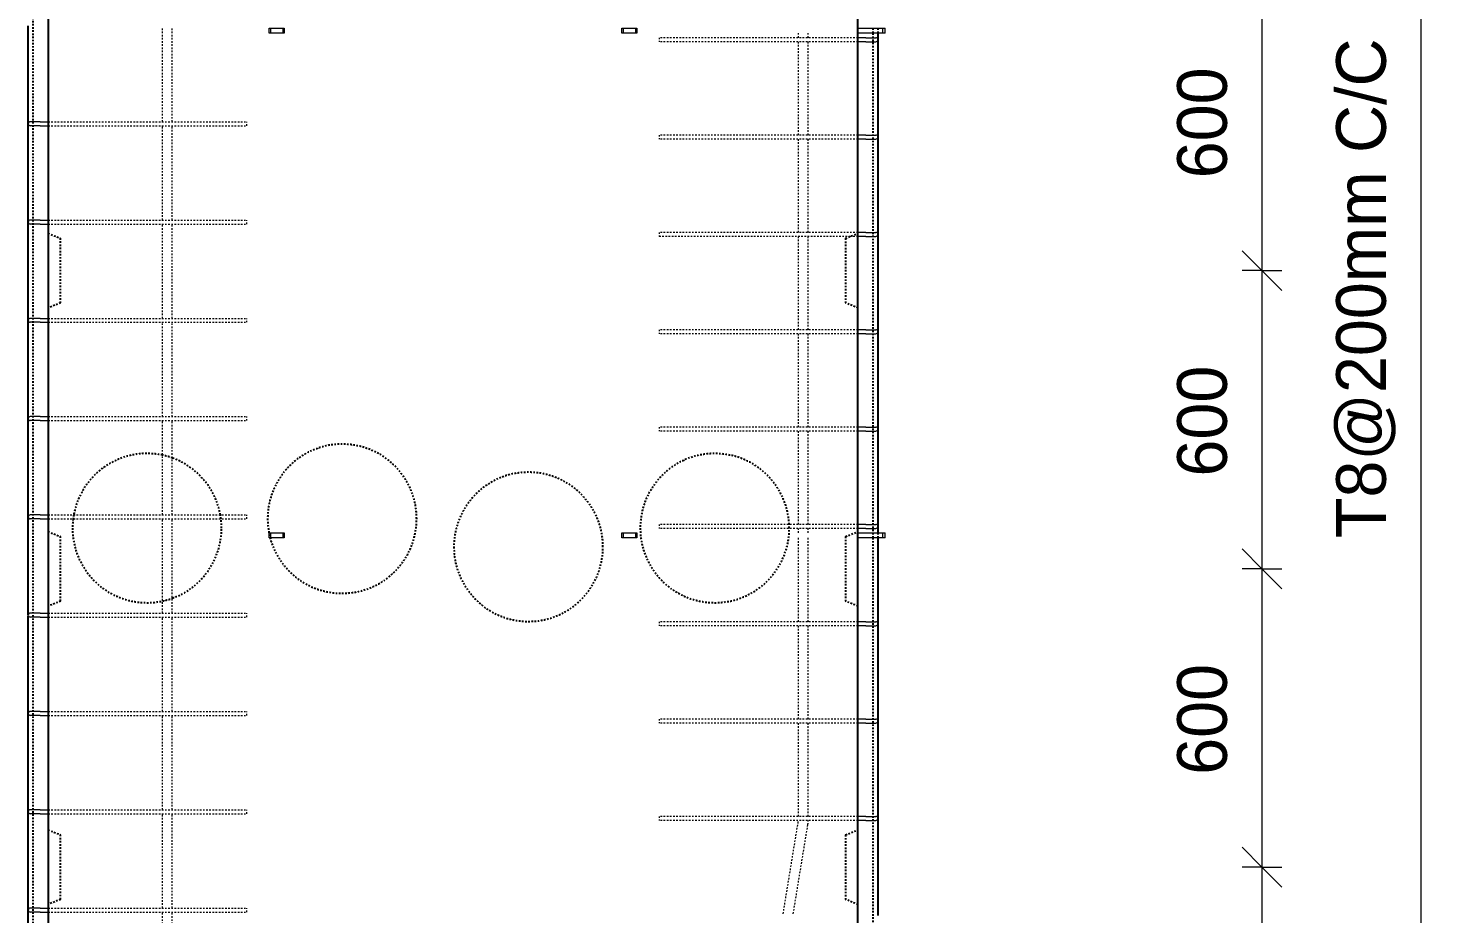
# Model space of a CAD drawing. Header units: millimetres. Extents: x -981 to 10210, y -2138 to 7756.
# Drawn here: x 2609 to 5452, y -116 to 1665 of the extents above; entities that cross this region are included whole.
import ezdxf

# ---------------------------------------------------------------- set-up
doc = ezdxf.new("R2010")
doc.units = ezdxf.units.MM
doc.linetypes.add('Dash', pattern=[6.36, 3.18, -3.18])
for name, color, linetype, lineweight in [('A-ANNO-DIMS', 211, 'Continuous', 9), ('A-ANNO-DIMS-40', 211, 'Continuous', 9), ('A-GENM', 13, 'Continuous', 18), ('A-WALL', 113, 'Continuous', 25), ('A-WALL-HDLN', 110, 'Dash', 25), ('S-RBAR', 171, 'Continuous', 18)]:
    doc.layers.add(name, color=color, linetype=linetype, lineweight=lineweight)
doc.styles.add('Nirmala UI Semilight', font='NirmalaS.ttf', dxfattribs={"height": 100})
doc.dimstyles.new('Arrow_Filled_-_2_5_NI_UI', dxfattribs={"dimscale": 304.8, "dimtxt": 104.736395, "dimasz": 0.262467, "dimexe": 0.131234, "dimexo": 0.0625, "dimgap": 0.131234, "dimtad": 1, "dimdec": 0, "dimzin": 0, "dimdsep": 46, "dimtxsty": 'Nirmala UI Semilight', "dimblk1": 'OBLIQUE', "dimblk2": 'OBLIQUE', "dimsah": 1, "dimcen": 0.09, "dimazin": 0, "dimtfac": 1, "dimtdec": 4, "dimtix": 1, "dimtmove": 0, "dimatfit": 3, "dimfxl": 0.131234, "dimfxlon": 1, "dimtvp": 1, "dimtolj": 1, "dimtzin": 0, "dimarcsym": 2})

# ---------------------------------------------------------------- blocks, each defined once
blk = doc.blocks.new('RR spread anchor face based - RR-SA-2_5-150-1726819-Elevation Front')
at = {"layer": 'A-GENM'}
for p, q in [((3093.8, 3140), (3096.3, 3140)), ((3093.8, 3130), (3093.8, 3140)), ((3096.3, 3130), (3093.8, 3130)), ((3096.3, 3140), (3121.3, 3140)), ((3096.3, 3140), (3096.3, 3130)), ((3121.3, 3130), (3096.3, 3130)), ((3121.3, 3140), (3123.8, 3140)), ((3121.3, 3140), (3121.3, 3130)), ((3123.8, 3130), (3121.3, 3130)), ((3123.8, 3140), (3123.8, 3130))]:
    blk.add_line(p, q, dxfattribs=at)
blk = doc.blocks.new('RR spread anchor face based - RR-SA-3_0-200-1726827-Elevation Front')
at = {"layer": 'A-GENM'}
for p, q in [((4278.8, 3140), (4328.8, 3140)), ((4328.8, 3130), (4278.8, 3130)), ((4328.8, 3140), (4333.8, 3140)), ((4328.8, 3130), (4328.8, 3140)), ((4333.8, 3130), (4328.8, 3130)), ((4333.8, 3130), (4333.8, 3140))]:
    blk.add_line(p, q, dxfattribs=at)
blk = doc.blocks.new('DIMBLOCK31-Elevation Front')
at = {"layer": 'A-ANNO-DIMS-40'}
for p, q in [((5411.8, 3600), (5371.8, 3640)), ((5411.8, 3600), (5371.8, 3600)), ((5411.8, 3600), (5411.8, -1295)), ((5411.8, 3600), (5451.8, 3560)), ((5411.8, 3600), (5451.8, 3600)), ((5411.8, -1295), (5371.8, -1255)), ((5411.8, -1295), (5371.8, -1295)), ((5411.8, -1295), (5451.8, -1335)), ((5411.8, -1295), (5451.8, -1295))]:
    blk.add_line(p, q, dxfattribs=at)
at = {"layer": 'A-ANNO-DIMS-40', "color": 0, "insert": (5241.3, 639.3), "char_height": 100, "width": 1231.7, "attachment_point": 1, "rotation": 90, "line_spacing_factor": 1.142579, "style": 'Nirmala UI Semilight'}
blk.add_mtext('T8@200mm C/C', dxfattribs=at)
blk = doc.blocks.new('_Oblique')
at = {"color": 0, "linetype": 'ByBlock', "lineweight": -2}
blk.add_line((-0.5, -0.5), (0.5, 0.5), dxfattribs=at)
blk = doc.blocks.new('DIMBLOCK37-Elevation Front')
at = {"layer": 'A-ANNO-DIMS-40'}
for p, q in [((5091.8, 1777.5), (5051.8, 1817.5)), ((5091.8, 1777.5), (5051.8, 1777.5)), ((5091.8, 1777.5), (5091.8, 1177.5)), ((5091.8, 1777.5), (5131.8, 1737.5)), ((5091.8, 1777.5), (5131.8, 1777.5)), ((5091.8, 1177.5), (5051.8, 1217.5)), ((5091.8, 1177.5), (5051.8, 1177.5)), ((5091.8, 1177.5), (5131.8, 1137.5)), ((5091.8, 1177.5), (5131.8, 1177.5))]:
    blk.add_line(p, q, dxfattribs=at)
at = {"layer": 'A-ANNO-DIMS-40', "color": 0, "insert": (4921.3, 1363.2), "char_height": 100, "width": 274.219, "attachment_point": 1, "rotation": 90, "line_spacing_factor": 1.142579, "style": 'Nirmala UI Semilight'}
blk.add_mtext('600', dxfattribs=at)
blk = doc.blocks.new('DIMBLOCK38-Elevation Front')
at = {"layer": 'A-ANNO-DIMS-40'}
for p, q in [((5091.8, 1177.5), (5051.8, 1217.5)), ((5091.8, 1177.5), (5051.8, 1177.5)), ((5091.8, 1177.5), (5091.8, 577.5)), ((5091.8, 1177.5), (5131.8, 1137.5)), ((5091.8, 1177.5), (5131.8, 1177.5)), ((5091.8, 577.5), (5051.8, 617.5)), ((5091.8, 577.5), (5051.8, 577.5)), ((5091.8, 577.5), (5131.8, 537.5)), ((5091.8, 577.5), (5131.8, 577.5))]:
    blk.add_line(p, q, dxfattribs=at)
at = {"layer": 'A-ANNO-DIMS-40', "color": 0, "insert": (4921.3, 763.2), "char_height": 100, "width": 274.219, "attachment_point": 1, "rotation": 90, "line_spacing_factor": 1.142579, "style": 'Nirmala UI Semilight'}
blk.add_mtext('600', dxfattribs=at)
blk = doc.blocks.new('DIMBLOCK39-Elevation Front')
at = {"layer": 'A-ANNO-DIMS-40'}
for p, q in [((5091.8, 577.5), (5051.8, 617.5)), ((5091.8, 577.5), (5051.8, 577.5)), ((5091.8, 577.5), (5091.8, -22.5)), ((5091.8, 577.5), (5131.8, 537.5)), ((5091.8, 577.5), (5131.8, 577.5)), ((5091.8, -22.5), (5051.8, 17.5)), ((5091.8, -22.5), (5051.8, -22.5)), ((5091.8, -22.5), (5131.8, -62.5)), ((5091.8, -22.5), (5131.8, -22.5))]:
    blk.add_line(p, q, dxfattribs=at)
at = {"layer": 'A-ANNO-DIMS-40', "color": 0, "insert": (4921.3, 163.2), "char_height": 100, "width": 274.219, "attachment_point": 1, "rotation": 90, "line_spacing_factor": 1.142579, "style": 'Nirmala UI Semilight'}
blk.add_mtext('600', dxfattribs=at)
blk = doc.blocks.new('DIMBLOCK40-Elevation Front')
at = {"layer": 'A-ANNO-DIMS-40'}
for p, q in [((5091.8, -22.5), (5051.8, 17.5)), ((5091.8, -22.5), (5051.8, -22.5)), ((5091.8, -22.5), (5091.8, -622.5)), ((5091.8, -22.5), (5131.8, -62.5)), ((5091.8, -22.5), (5131.8, -22.5)), ((5091.8, -622.5), (5051.8, -582.5)), ((5091.8, -622.5), (5051.8, -622.5)), ((5091.8, -622.5), (5131.8, -662.5)), ((5091.8, -622.5), (5131.8, -622.5))]:
    blk.add_line(p, q, dxfattribs=at)
at = {"layer": 'A-ANNO-DIMS-40', "color": 0, "insert": (4921.3, -436.8), "char_height": 100, "width": 274.219, "attachment_point": 1, "rotation": 90, "line_spacing_factor": 1.142579, "style": 'Nirmala UI Semilight'}
blk.add_mtext('600', dxfattribs=at)

msp = doc.modelspace()

# ---------------------------------------------------------------- linework, layer by layer
at = {"layer": 'A-WALL'}
for p, q in [((4278.8, -1395), (4278.8, 3700)), ((2648.8, 3560), (2648.8, -1395)), ((2608.8, 1473.3), (2608.8, 1670.2)), ((4318.8, 1655), (4318.8, 1642.4)), ((4318.8, 1641.6), (4318.8, 1446.6)), ((2608.8, 1275.6), (2608.8, 1472.5)), ((4318.8, 1445.8), (4318.8, 1250.8)), ((2608.8, 1077.9), (2608.8, 1274.8)), ((4318.8, 1250), (4318.8, 1055)), ((2608.8, 880.2), (2608.8, 1077.1)), ((4318.8, 1054.2), (4318.8, 859.2)), ((2608.8, 682.5), (2608.8, 879.4)), ((4318.8, 858.4), (4318.8, 663.4)), ((2608.8, 484.8), (2608.8, 681.7)), ((4318.8, 662.6), (4318.8, 649.9)), ((4318.8, 639.9), (4318.8, 467.6)), ((2608.8, 287), (2608.8, 484)), ((4318.8, 466.8), (4318.8, 271.8)), ((2608.8, 89.3), (2608.8, 286.3)), ((4318.8, 271), (4318.8, 76)), ((2608.8, -108.4), (2608.8, 88.6)), ((4318.8, 75.2), (4318.8, -119.8)), ((2608.8, -306.1), (2608.8, -109.1))]:
    msp.add_line(p, q, dxfattribs=at)
at = {"layer": 'A-WALL-HDLN'}
for p, q in [((2618.8, -1395), (2618.8, 3560)), ((4308.8, 1665), (4308.8, 1655)), ((4308.8, 1655), (4308.8, 649.9)), ((4318.8, 1665), (4318.8, 1655)), ((2648.8, 1252.5), (2673.8, 1242.5)), ((4253.8, 1242.5), (4278.8, 1252.5)), ((2673.8, 1112.5), (2673.8, 1242.5)), ((4253.8, 1242.5), (4253.8, 1112.5)), ((2673.8, 1112.5), (2648.8, 1102.5)), ((4278.8, 1102.5), (4253.8, 1112.5)), ((2648.8, 652.5), (2673.8, 642.5)), ((2673.8, 512.5), (2673.8, 642.5)), ((4253.8, 642.5), (4278.8, 652.5)), ((4253.8, 642.5), (4253.8, 512.5)), ((4308.8, 649.9), (4308.8, 639.9)), ((4308.8, 639.9), (4308.8, -825.1)), ((4318.8, 649.9), (4318.8, 639.9)), ((2673.8, 512.5), (2648.8, 502.5)), ((4278.8, 502.5), (4253.8, 512.5)), ((2648.8, 52.5), (2673.8, 42.5)), ((2673.8, -87.5), (2673.8, 42.5)), ((4253.8, 42.5), (4278.8, 52.5)), ((4253.8, 42.5), (4253.8, -87.5)), ((2673.8, -87.5), (2648.8, -97.5)), ((4278.8, -97.5), (4253.8, -87.5))]:
    msp.add_line(p, q, dxfattribs=at)
for centre, start, end in [((3240.6, 678.4), 0, 180), ((2847.9, 659.5), 78.0899, 169.7284), ((2847.9, 659.5), 70.0233, 78.0515), ((2847.9, 659.5), 10.2716, 69.9822), ((3990.6, 659.5), 2.8984, 180), ((3615.6, 621.8), 0, 180), ((2847.9, 659.5), 169.7667, 172.8193), ((2847.9, 659.5), 7.1807, 10.2333), ((2847.9, 659.5), 172.8577, 180), ((2847.9, 659.5), 180, 281.9101), ((2847.9, 659.5), 290.0178, 0), ((2847.9, 659.5), 0, 7.1423), ((3240.6, 678.4), 180, 0), ((3990.6, 659.5), 180, 359.7691), ((3990.6, 659.5), 0, 2.8601), ((3990.6, 659.5), 359.8074, 0), ((3615.6, 621.8), 180, 0), ((2847.9, 659.5), 281.9485, 289.9767)]:
    msp.add_arc(centre, 150, start, end, dxfattribs=at)
at = {"layer": 'S-RBAR', "linetype": 'Dash'}
for p, q in [((2878.8, 1476.9), (2878.8, 1666.6)), ((2898.8, 1476.9), (2898.8, 1666.6)), ((4158.8, 1646), (4158.8, 1655)), ((4178.8, 1646), (4178.8, 1655)), ((4278.8, 1646), (3878.8, 1646)), ((3878.8, 1646), (3878.8, 1638)), ((4278.8, 1638), (3878.8, 1638)), ((4158.8, 1450.2), (4158.8, 1638)), ((4178.8, 1450.2), (4178.8, 1638)), ((2648.9, 1476.9), (3048.8, 1476.9)), ((2648.9, 1468.9), (3048.8, 1468.9)), ((2878.8, 1279.2), (2878.8, 1468.9)), ((2898.8, 1279.2), (2898.8, 1468.9)), ((3048.8, 1468.9), (3048.8, 1476.9)), ((4278.8, 1450.2), (3878.8, 1450.2)), ((3878.8, 1450.2), (3878.8, 1442.2)), ((4278.8, 1442.2), (3878.8, 1442.2)), ((4158.8, 1254.4), (4158.8, 1442.2)), ((4178.8, 1254.4), (4178.8, 1442.2)), ((2648.9, 1279.2), (3048.8, 1279.2)), ((2648.9, 1271.2), (3048.8, 1271.2)), ((2878.8, 1081.5), (2878.8, 1271.2)), ((2898.8, 1081.5), (2898.8, 1271.2)), ((3048.8, 1271.2), (3048.8, 1279.2)), ((4278.8, 1254.4), (3878.8, 1254.4)), ((3878.8, 1254.4), (3878.8, 1246.4)), ((4263.4, 1246.4), (3878.8, 1246.4)), ((4158.8, 1058.6), (4158.8, 1246.4)), ((4178.8, 1058.6), (4178.8, 1246.4)), ((4278.8, 1246.4), (4263.7, 1246.4)), ((2648.9, 1081.5), (3048.8, 1081.5)), ((3048.8, 1073.5), (3048.8, 1081.5)), ((2648.9, 1073.5), (3048.8, 1073.5)), ((2878.8, 883.8), (2878.8, 1073.5)), ((2898.8, 883.8), (2898.8, 1073.5)), ((4278.8, 1058.6), (3878.8, 1058.6)), ((3878.8, 1058.6), (3878.8, 1050.6)), ((4278.8, 1050.6), (3878.8, 1050.6)), ((4158.8, 862.8), (4158.8, 1050.6)), ((4178.8, 862.8), (4178.8, 1050.6)), ((2648.9, 883.8), (3048.8, 883.8)), ((3048.8, 875.8), (3048.8, 883.8)), ((2648.9, 875.8), (3048.8, 875.8)), ((2878.8, 686.1), (2878.8, 875.8)), ((2898.8, 686.1), (2898.8, 875.8)), ((4278.8, 862.8), (3878.8, 862.8)), ((3878.8, 862.8), (3878.8, 854.8)), ((4278.8, 854.8), (3878.8, 854.8)), ((4158.8, 667), (4158.8, 854.8)), ((4178.8, 667), (4178.8, 854.8)), ((2648.9, 686.1), (3048.8, 686.1)), ((3048.8, 678.1), (3048.8, 686.1)), ((2648.9, 678.1), (3048.8, 678.1)), ((2878.8, 488.4), (2878.8, 678.1)), ((2898.8, 488.4), (2898.8, 678.1)), ((4278.8, 667), (3878.8, 667)), ((3878.8, 667), (3878.8, 659)), ((4278.8, 659), (3878.8, 659)), ((4158.8, 649.9), (4158.8, 659)), ((4178.8, 649.9), (4178.8, 659)), ((4158.8, 471.2), (4158.8, 639.9)), ((4178.8, 471.2), (4178.8, 639.9)), ((2648.9, 488.4), (3048.8, 488.4)), ((3048.8, 480.4), (3048.8, 488.4)), ((2648.9, 480.4), (3048.8, 480.4)), ((2878.8, 290.7), (2878.8, 480.4)), ((2898.8, 290.7), (2898.8, 480.4)), ((4278.8, 471.2), (3878.8, 471.2)), ((3878.8, 471.2), (3878.8, 463.2)), ((4278.8, 463.2), (3878.8, 463.2)), ((4158.8, 275.4), (4158.8, 463.2)), ((4178.8, 275.4), (4178.8, 463.2)), ((2648.9, 290.7), (3048.8, 290.7)), ((3048.8, 282.7), (3048.8, 290.7)), ((2648.9, 282.7), (3048.8, 282.7)), ((2878.8, 93), (2878.8, 282.7)), ((2898.8, 93), (2898.8, 282.7)), ((4278.8, 275.4), (3878.8, 275.4)), ((3878.8, 275.4), (3878.8, 267.4)), ((4278.8, 267.4), (3878.8, 267.4)), ((4158.8, 79.6), (4158.8, 267.4)), ((4178.8, 79.6), (4178.8, 267.4)), ((2648.9, 93), (3048.8, 93)), ((3048.8, 85), (3048.8, 93)), ((2648.9, 85), (3048.8, 85)), ((2878.8, -104.8), (2878.8, 85)), ((2898.8, -104.8), (2898.8, 85)), ((4278.8, 79.6), (3878.8, 79.6)), ((3878.8, 79.6), (3878.8, 71.6)), ((4278.8, 71.6), (3878.8, 71.6)), ((4128.3, -116.2), (4158.2, 66.3)), ((4148.6, -116.2), (4178, 63)), ((2648.9, -104.8), (3048.8, -104.8)), ((2648.9, -112.8), (3048.8, -112.8)), ((2878.8, -302.5), (2878.8, -112.8)), ((2898.8, -302.5), (2898.8, -112.8)), ((3048.8, -112.8), (3048.8, -104.8))]:
    msp.add_line(p, q, dxfattribs=at)
at = {"layer": 'S-RBAR'}
for p, q in [((4294.8, 1646), (4278.8, 1646)), ((4294.8, 1638), (4278.8, 1638)), ((4294.8, 1646), (4314.8, 1646)), ((4294.8, 1638), (4314.8, 1638)), ((2632.8, 1476.9), (2612.8, 1476.9)), ((2632.8, 1468.9), (2612.8, 1468.9)), ((2632.8, 1476.9), (2648.8, 1476.9)), ((2632.8, 1468.9), (2648.8, 1468.9)), ((4294.8, 1450.2), (4278.8, 1450.2)), ((4294.8, 1450.2), (4314.8, 1450.2)), ((4294.8, 1442.2), (4278.8, 1442.2)), ((4294.8, 1442.2), (4314.8, 1442.2)), ((2632.8, 1279.2), (2612.8, 1279.2)), ((2632.8, 1271.2), (2612.8, 1271.2)), ((2632.8, 1279.2), (2648.8, 1279.2)), ((2632.8, 1271.2), (2648.8, 1271.2)), ((4294.8, 1254.4), (4278.8, 1254.4)), ((4294.8, 1254.4), (4314.8, 1254.4)), ((4294.8, 1246.4), (4278.8, 1246.4)), ((4294.8, 1246.4), (4314.8, 1246.4)), ((2632.8, 1081.5), (2612.8, 1081.5)), ((2632.8, 1081.5), (2648.8, 1081.5)), ((2632.8, 1073.5), (2612.8, 1073.5)), ((2632.8, 1073.5), (2648.8, 1073.5)), ((4294.8, 1058.6), (4278.8, 1058.6)), ((4294.8, 1058.6), (4314.8, 1058.6)), ((4294.8, 1050.6), (4278.8, 1050.6)), ((4294.8, 1050.6), (4314.8, 1050.6)), ((2632.8, 883.8), (2612.8, 883.8)), ((2632.8, 883.8), (2648.8, 883.8)), ((2632.8, 875.8), (2612.8, 875.8)), ((2632.8, 875.8), (2648.8, 875.8)), ((4294.8, 862.8), (4278.8, 862.8)), ((4294.8, 854.8), (4278.8, 854.8)), ((4294.8, 862.8), (4314.8, 862.8)), ((4294.8, 854.8), (4314.8, 854.8)), ((2632.8, 686.1), (2612.8, 686.1)), ((2632.8, 686.1), (2648.8, 686.1)), ((2632.8, 678.1), (2612.8, 678.1)), ((2632.8, 678.1), (2648.8, 678.1)), ((4294.8, 667), (4278.8, 667)), ((4294.8, 659), (4278.8, 659)), ((4294.8, 667), (4314.8, 667)), ((4294.8, 659), (4314.8, 659)), ((2632.8, 488.4), (2612.8, 488.4)), ((2632.8, 488.4), (2648.8, 488.4)), ((2632.8, 480.4), (2612.8, 480.4)), ((2632.8, 480.4), (2648.8, 480.4)), ((4294.8, 471.2), (4278.8, 471.2)), ((4294.8, 463.2), (4278.8, 463.2)), ((4294.8, 471.2), (4314.8, 471.2)), ((4294.8, 463.2), (4314.8, 463.2)), ((2632.8, 290.7), (2612.8, 290.7)), ((2632.8, 290.7), (2648.8, 290.7)), ((2632.8, 282.7), (2612.8, 282.7)), ((2632.8, 282.7), (2648.8, 282.7)), ((4294.8, 275.4), (4278.8, 275.4)), ((4294.8, 267.4), (4278.8, 267.4)), ((4294.8, 275.4), (4314.8, 275.4)), ((4294.8, 267.4), (4314.8, 267.4)), ((2632.8, 93), (2612.8, 93)), ((2632.8, 93), (2648.8, 93)), ((2632.8, 85), (2612.8, 85)), ((2632.8, 85), (2648.8, 85)), ((4294.8, 79.6), (4278.8, 79.6)), ((4294.8, 71.6), (4278.8, 71.6)), ((4294.8, 79.6), (4314.8, 79.6)), ((4294.8, 71.6), (4314.8, 71.6)), ((2632.8, -104.8), (2612.8, -104.8)), ((2632.8, -112.8), (2612.8, -112.8)), ((2632.8, -104.8), (2648.8, -104.8)), ((2632.8, -112.8), (2648.8, -112.8))]:
    msp.add_line(p, q, dxfattribs=at)
for centre, start, end in [((4314.8, 1642), 270, 90), ((2612.8, 1472.9), 90, 270), ((4314.8, 1446.2), 270, 90), ((2612.8, 1275.2), 90, 270), ((4314.8, 1250.4), 270, 90), ((2612.8, 1077.5), 90, 270), ((4314.8, 1054.6), 270, 90), ((2612.8, 879.8), 90, 270), ((4314.8, 858.8), 270, 90), ((2612.8, 682.1), 90, 270), ((4314.8, 663), 270, 90), ((2612.8, 484.4), 90, 270), ((4314.8, 467.2), 270, 90), ((2612.8, 286.7), 90, 270), ((4314.8, 271.4), 270, 90), ((2612.8, 89), 90, 270), ((4314.8, 75.6), 270, 90), ((2612.8, -108.8), 90, 270)]:
    msp.add_arc(centre, 4, start, end, dxfattribs=at)
at = {"layer": 'S-RBAR', "linetype": 'Dash'}
for radius, end in [(45, 357.5275), (65, 358.2883)]:
    msp.add_arc((4113.8, 73.5), radius, 350.6952, end, dxfattribs=at)

# ---------------------------------------------------------------- block references
at = {"layer": 'A-GENM'}
for name, p in [('RR spread anchor face based - RR-SA-2_5-150-1726819-Elevation Front', (0, -1475)), ('RR spread anchor face based - RR-SA-2_5-150-1726819-Elevation Front', (710, -1475)), ('RR spread anchor face based - RR-SA-3_0-200-1726827-Elevation Front', (0, -1475)), ('RR spread anchor face based - RR-SA-2_5-150-1726819-Elevation Front', (0, -2490.1)), ('RR spread anchor face based - RR-SA-2_5-150-1726819-Elevation Front', (710, -2490.1)), ('RR spread anchor face based - RR-SA-3_0-200-1726827-Elevation Front', (0, -2490.1))]:
    msp.add_blockref(name, p, dxfattribs=at)

# ---------------------------------------------------------------- dimensions: what is measured, and where the dimension line sits
at = {"layer": 'A-ANNO-DIMS'}
dim = msp.add_linear_dim(base=(5411.8, -1295), p1=(5371.8, 3600), p2=(5371.8, -1295), angle=90, text='T8@200mm C/C', dimstyle='Arrow_Filled_-_2_5_NI_UI', override={"dimpost": '<>', "dimfxl": 4895}, dxfattribs=at)
dim.commit()
dim.dimension.update_dxf_attribs({"geometry": 'DIMBLOCK31-Elevation Front', "text_midpoint": (5312.7, 1152.5)})
for base, p1, p2, picture, middle in [((5091.8, 1177.5), (5051.8, 1777.5), (5051.8, 1177.5), 'DIMBLOCK37-Elevation Front', (5000.1, 1477.5)), ((5091.8, 577.5), (5051.8, 1177.5), (5051.8, 577.5), 'DIMBLOCK38-Elevation Front', (5000.1, 877.5)), ((5091.8, -22.5), (5051.8, 577.5), (5051.8, -22.5), 'DIMBLOCK39-Elevation Front', (5000.1, 277.5)), ((5091.8, -622.5), (5051.8, -22.5), (5051.8, -622.5), 'DIMBLOCK40-Elevation Front', (5000.1, -322.5))]:
    dim = msp.add_linear_dim(base=base, p1=p1, p2=p2, angle=90, dimstyle='Arrow_Filled_-_2_5_NI_UI', override={"dimpost": '<>', "dimfxl": 600}, dxfattribs=at)
    dim.commit()
    dim.dimension.update_dxf_attribs({"geometry": picture, "text_midpoint": middle})

doc.saveas('drawing.dxf')
